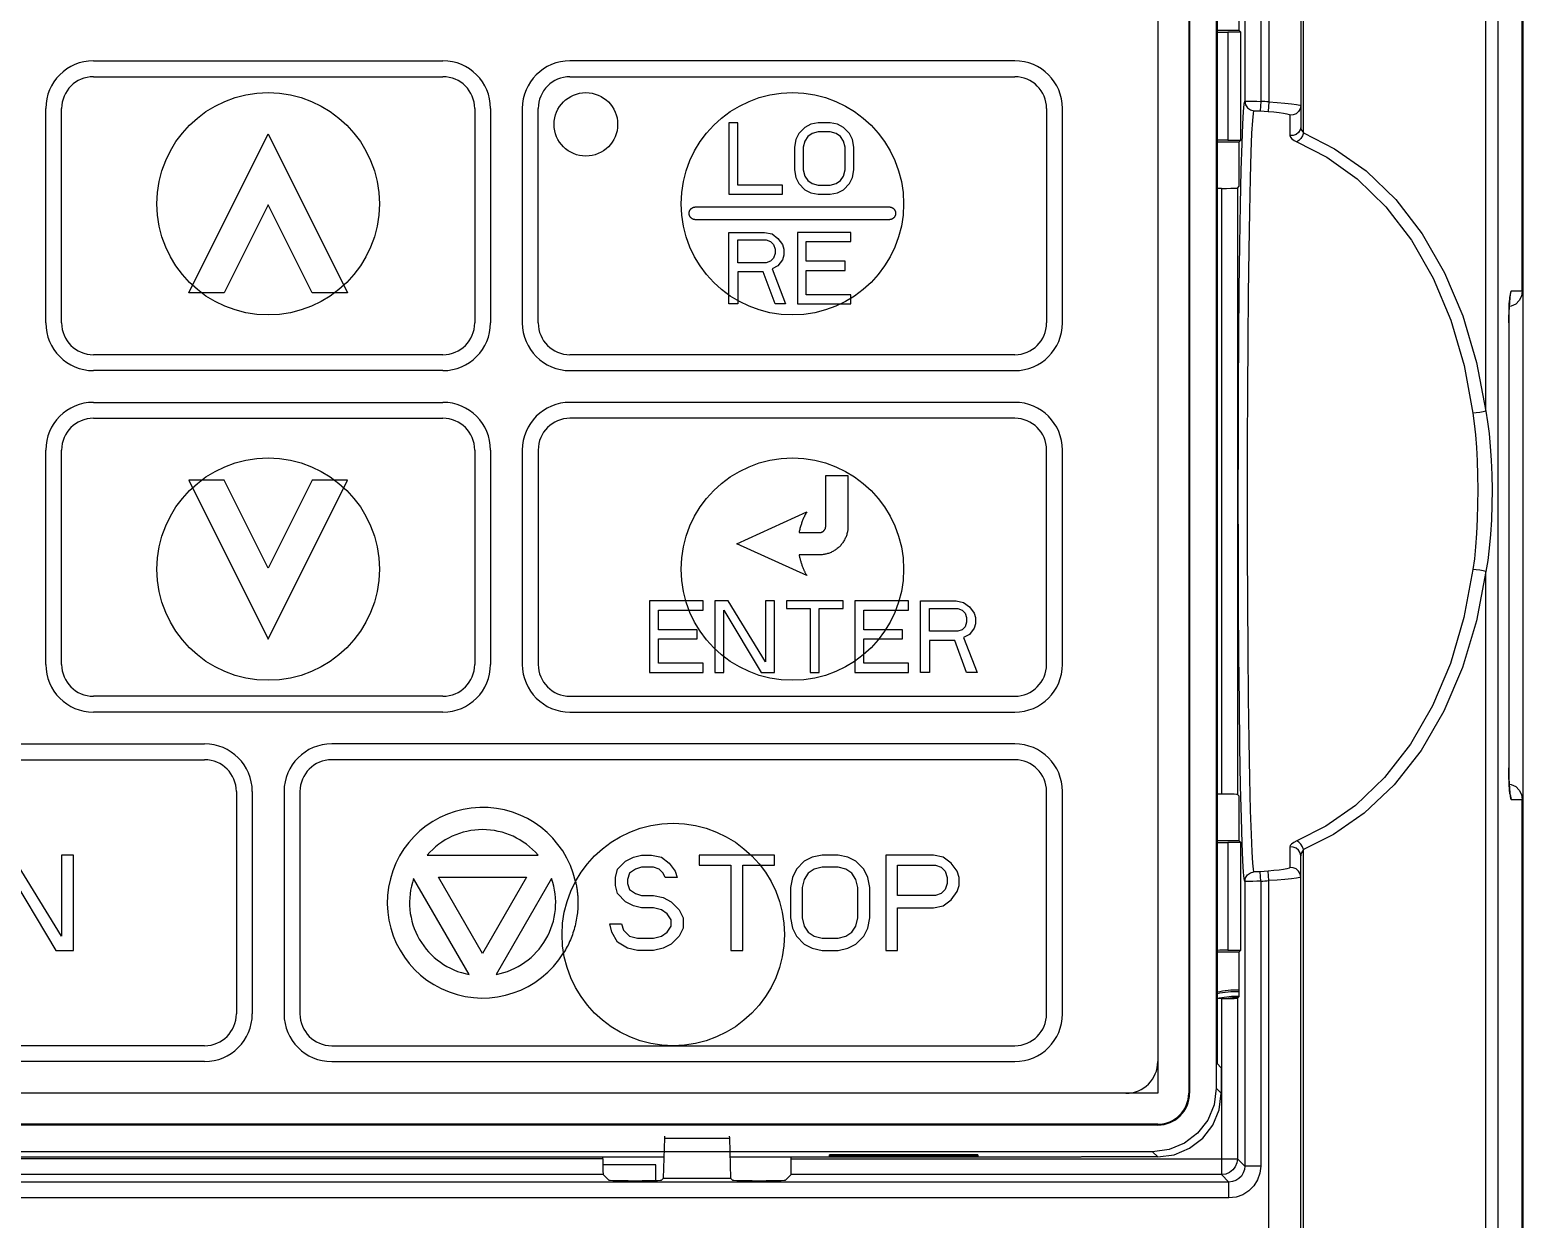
# Model space of a CAD drawing. Header units: inches. Extents: x 187 to 137830, y 99 to 66837.
# Drawn here: x 3068.48 to 3111.72, y 27705.41 to 27739.85 of the extents above; entities that cross this region are included whole.
import ezdxf

# ---------------------------------------------------------------- set-up
doc = ezdxf.new("R2010")
doc.units = ezdxf.units.IN
doc.header["$MEASUREMENT"] = 0
doc.layers.add('ALL_CURVE', color=7, linetype='Continuous')

msp = doc.modelspace()

# ---------------------------------------------------------------- linework, layer by layer
at = {"color": 7, "linetype": 'Continuous'}
for p, q in [((3111.698, 27732.282), (3111.698, 27788.441)), ((3111.722, 27584.162), (3111.722, 27788.441)), ((3101.142, 27788.172), (3101.142, 27709.052)), ((3102.038, 27788.172), (3102.038, 27709.052)), ((3102.062, 27788.172), (3102.062, 27709.052)), ((3102.834, 27788.025), (3102.834, 27709.2)), ((3103.664, 27788.126), (3103.664, 27737.782)), ((3104.124, 27788.126), (3104.123, 27737.778)), ((3104.362, 27788.126), (3104.362, 27737.761)), ((3105.282, 27788.126), (3105.282, 27737.043)), ((3105.366, 27736.864), (3105.366, 27788.097)), ((3110.645, 27728.809), (3110.645, 27780.122)), ((3111.001, 27678.462), (3111.001, 27780.122)), ((3102.86, 27743.151), (3102.86, 27709.913)), ((3103.503, 27739.826), (3103.503, 27741.113)), ((3103.503, 27739.826), (3102.86, 27739.826)), ((3103.172, 27739.778), (3103.172, 27736.654)), ((3103.551, 27739.778), (3103.172, 27739.778)), ((3103.503, 27739.826), (3103.551, 27739.778)), ((3103.551, 27736.654), (3103.551, 27739.778)), ((3104.124, 27737.778), (3104.107, 27737.503)), ((3104.362, 27737.761), (3104.339, 27737.486)), ((3104.968, 27737.383), (3104.968, 27736.786)), ((3102.86, 27736.606), (3103.503, 27736.606)), ((3103.172, 27736.654), (3103.551, 27736.654)), ((3103.503, 27736.606), (3103.551, 27736.654)), ((3103.503, 27735.319), (3103.503, 27736.606)), ((3102.99, 27735.258), (3102.86, 27735.258)), ((3102.99, 27735.258), (3102.99, 27717.714)), ((3103.45, 27735.266), (3103.503, 27735.319)), ((3103.45, 27735.266), (3103.45, 27717.706)), ((3111.722, 27733.202), (3111.698, 27733.201)), ((3111.698, 27732.282), (3111.373, 27732.282)), ((3111.324, 27731.964), (3111.317, 27731.82)), ((3111.308, 27731.362), (3111.308, 27718.482)), ((3111.309, 27731.362), (3111.308, 27731.362)), ((3111.309, 27731.362), (3111.309, 27718.482)), ((3110.645, 27678.462), (3110.645, 27724.163)), ((3111.309, 27718.482), (3111.308, 27718.482)), ((3102.99, 27717.714), (3102.86, 27717.714)), ((3103.45, 27717.706), (3103.425, 27717.709)), ((3103.503, 27717.653), (3103.45, 27717.706)), ((3111.317, 27718.022), (3111.324, 27717.88)), ((3103.503, 27716.366), (3103.503, 27717.653)), ((3111.373, 27717.562), (3111.698, 27717.562)), ((3111.698, 27678.462), (3111.698, 27717.562)), ((3111.722, 27716.642), (3111.698, 27716.643)), ((3103.503, 27716.366), (3102.86, 27716.366)), ((3103.172, 27716.318), (3103.172, 27713.194)), ((3103.551, 27716.318), (3103.172, 27716.318)), ((3103.503, 27716.366), (3103.551, 27716.318)), ((3103.551, 27713.194), (3103.551, 27716.318)), ((3104.968, 27716.187), (3104.968, 27715.589)), ((3105.366, 27678.462), (3105.366, 27716.109)), ((3105.282, 27678.462), (3105.282, 27715.929)), ((3103.664, 27715.19), (3103.664, 27706.944)), ((3104.124, 27715.194), (3104.107, 27715.47)), ((3104.123, 27715.194), (3104.124, 27706.944)), ((3104.362, 27715.211), (3104.339, 27715.486)), ((3104.362, 27678.036), (3104.362, 27715.211)), ((3102.86, 27713.146), (3103.503, 27713.146)), ((3103.172, 27713.194), (3103.551, 27713.194)), ((3103.503, 27713.146), (3103.551, 27713.194)), ((3103.503, 27711.859), (3103.503, 27713.146)), ((3102.99, 27711.798), (3102.86, 27711.798)), ((3102.99, 27711.798), (3102.99, 27706.698)), ((3103.45, 27711.806), (3103.503, 27711.859)), ((3103.45, 27711.806), (3103.45, 27707.158)), ((3102.982, 27709.791), (3102.86, 27709.913)), ((3102.982, 27709.791), (3102.982, 27709.052)), ((3102.982, 27709.052), (3102.834, 27709.2)), ((3101.142, 27709.052), (3049.622, 27709.052)), ((3102.038, 27709.052), (3102.062, 27709.052)), ((3101.142, 27708.156), (3049.622, 27708.156)), ((3101.142, 27708.132), (3049.622, 27708.132)), ((3101.142, 27708.132), (3101.142, 27708.156)), ((3100.994, 27707.36), (3049.769, 27707.36)), ((3086.83, 27706.594), (3086.865, 27707.749)), ((3086.865, 27707.749), (3088.738, 27707.749)), ((3088.738, 27707.749), (3088.773, 27706.594)), ((3100.994, 27707.36), (3101.142, 27707.212)), ((3063.915, 27707.215), (3086.849, 27707.215)), ((3085.074, 27707.158), (3065.69, 27707.158)), ((3085.074, 27707.158), (3085.074, 27707.215)), ((3086.606, 27706.982), (3085.075, 27706.982)), ((3086.606, 27706.52), (3086.606, 27706.982)), ((3088.755, 27707.215), (3098.927, 27707.215)), ((3090.53, 27707.158), (3090.53, 27707.215)), ((3090.53, 27707.158), (3103.45, 27707.158)), ((3091.633, 27707.228), (3091.636, 27707.27)), ((3095.931, 27707.228), (3091.633, 27707.228)), ((3095.929, 27707.27), (3091.635, 27707.27)), ((3095.927, 27707.27), (3095.931, 27707.228)), ((3098.931, 27707.212), (3098.931, 27707.215)), ((3101.142, 27707.212), (3098.931, 27707.212)), ((3103.664, 27706.944), (3103.45, 27707.158)), ((3104.124, 27706.944), (3103.664, 27706.944)), ((3103.204, 27706.484), (3046.18, 27706.484)), ((3085.082, 27706.698), (3065.682, 27706.698)), ((3085.254, 27706.526), (3085.082, 27706.698)), ((3085.806, 27706.517), (3086.211, 27706.517)), ((3086.83, 27706.594), (3086.763, 27706.526)), ((3086.83, 27706.594), (3088.773, 27706.594)), ((3088.841, 27706.526), (3088.773, 27706.594)), ((3089.393, 27706.517), (3089.798, 27706.517)), ((3090.522, 27706.698), (3090.35, 27706.526)), ((3102.99, 27706.698), (3090.522, 27706.698)), ((3103.204, 27706.484), (3102.99, 27706.698)), ((3103.204, 27706.025), (3103.204, 27706.484)), ((3103.204, 27706.025), (3046.18, 27706.025))]:
    msp.add_line(p, q, dxfattribs=at)
for points in [[(3102.86, 27739.78), (3102.942, 27739.779), (3103.053, 27739.778), (3103.172, 27739.778)], [(3103.582, 27736.557), (3103.604, 27737.119), (3103.626, 27737.489), (3103.646, 27737.697), (3103.664, 27737.782)], [(3103.664, 27737.782), (3103.681, 27737.784), (3103.728, 27737.784), (3103.801, 27737.784), (3103.896, 27737.783), (3104.006, 27737.781), (3104.123, 27737.778)], [(3103.664, 27737.782), (3103.683, 27737.679), (3103.74, 27737.591), (3103.826, 27737.531), (3103.927, 27737.507)], [(3104.362, 27737.761), (3104.6, 27737.746), (3104.822, 27737.728), (3105.012, 27737.709), (3105.159, 27737.689), (3105.251, 27737.671), (3105.282, 27737.656)], [(3105.282, 27737.656), (3105.266, 27737.564), (3105.22, 27737.482), (3105.149, 27737.421), (3105.062, 27737.386), (3104.968, 27737.383)], [(3103.927, 27715.466), (3103.911, 27715.541), (3103.893, 27715.722), (3103.873, 27716.045), (3103.852, 27716.544), (3103.83, 27717.247), (3103.809, 27718.166), (3103.789, 27719.271), (3103.773, 27720.508), (3103.76, 27721.854), (3103.751, 27723.292), (3103.745, 27724.795), (3103.743, 27726.33), (3103.744, 27727.868), (3103.749, 27729.38), (3103.758, 27730.834), (3103.77, 27732.201), (3103.786, 27733.46), (3103.805, 27734.593), (3103.825, 27735.555), (3103.848, 27736.311), (3103.87, 27736.86), (3103.891, 27737.221), (3103.91, 27737.424), (3103.927, 27737.507)], [(3103.927, 27737.507), (3103.934, 27737.508), (3103.953, 27737.509), (3103.981, 27737.508), (3104.018, 27737.507), (3104.061, 27737.505), (3104.107, 27737.503)], [(3104.107, 27737.503), (3104.223, 27737.495), (3104.339, 27737.486)], [(3104.339, 27737.486), (3104.502, 27737.471), (3104.653, 27737.454), (3104.784, 27737.435), (3104.884, 27737.416), (3104.946, 27737.399), (3104.968, 27737.383)], [(3105.282, 27737.043), (3105.266, 27736.956), (3105.22, 27736.879), (3105.149, 27736.821), (3105.062, 27736.788), (3104.968, 27736.786)], [(3104.968, 27736.786), (3104.983, 27736.741), (3105.028, 27736.694), (3105.094, 27736.649), (3105.173, 27736.611)], [(3105.366, 27736.864), (3105.332, 27736.778), (3105.284, 27736.702), (3105.229, 27736.644), (3105.173, 27736.611)], [(3105.282, 27737.043), (3105.288, 27736.997), (3105.307, 27736.949), (3105.334, 27736.903), (3105.366, 27736.864)], [(3105.366, 27736.864), (3106.262, 27736.407), (3107.172, 27735.764), (3108.034, 27734.934), (3108.799, 27733.944), (3109.449, 27732.814), (3109.976, 27731.564), (3110.375, 27730.22), (3110.645, 27728.809)], [(3103.172, 27736.654), (3103.053, 27736.654), (3102.942, 27736.653), (3102.86, 27736.652)], [(3103.586, 27716.296), (3103.564, 27717.016), (3103.542, 27717.958), (3103.522, 27719.091), (3103.506, 27720.359), (3103.492, 27721.738), (3103.483, 27723.212), (3103.476, 27724.752), (3103.474, 27726.326), (3103.476, 27727.902), (3103.481, 27729.452), (3103.49, 27730.943), (3103.503, 27732.344), (3103.519, 27733.635), (3103.538, 27734.795), (3103.559, 27735.782), (3103.582, 27736.557)], [(3105.173, 27736.611), (3106.038, 27736.165), (3106.916, 27735.538), (3107.749, 27734.728), (3108.487, 27733.763), (3109.115, 27732.66), (3109.624, 27731.44), (3110.01, 27730.129), (3110.27, 27728.753)], [(3102.99, 27735.258), (3103.13, 27735.259), (3103.258, 27735.26), (3103.359, 27735.262), (3103.425, 27735.264), (3103.45, 27735.266)], [(3111.309, 27731.362), (3111.31, 27731.53), (3111.313, 27731.674), (3111.317, 27731.799), (3111.322, 27731.904), (3111.327, 27731.99), (3111.333, 27732.055), (3111.338, 27732.103), (3111.342, 27732.132), (3111.343, 27732.138)], [(3111.698, 27732.282), (3111.675, 27732.14), (3111.61, 27732.012), (3111.508, 27731.91), (3111.38, 27731.845), (3111.318, 27731.835)], [(3111.373, 27732.282), (3111.357, 27732.256), (3111.344, 27732.188), (3111.333, 27732.088), (3111.324, 27731.964)], [(3111.34, 27732.12), (3111.35, 27732.14), (3111.373, 27732.282)], [(3111.317, 27731.82), (3111.312, 27731.668), (3111.309, 27731.514), (3111.308, 27731.362)], [(3110.645, 27728.809), (3110.563, 27728.788), (3110.464, 27728.77), (3110.361, 27728.758), (3110.27, 27728.753)], [(3110.27, 27728.753), (3110.308, 27728.452), (3110.342, 27728.119), (3110.369, 27727.756), (3110.39, 27727.366), (3110.403, 27726.955), (3110.408, 27726.53), (3110.405, 27726.101), (3110.393, 27725.677), (3110.373, 27725.268), (3110.344, 27724.882), (3110.309, 27724.53), (3110.27, 27724.22)], [(3110.645, 27728.809), (3110.694, 27728.501), (3110.737, 27728.16), (3110.772, 27727.787), (3110.799, 27727.388), (3110.816, 27726.967), (3110.822, 27726.531), (3110.818, 27726.092), (3110.803, 27725.657), (3110.776, 27725.237), (3110.74, 27724.842), (3110.695, 27724.481), (3110.645, 27724.163)], [(3110.27, 27724.22), (3110.006, 27722.829), (3109.614, 27721.503), (3109.096, 27720.273), (3108.456, 27719.163), (3107.704, 27718.194), (3106.864, 27717.392), (3106.005, 27716.787), (3105.173, 27716.362)], [(3110.645, 27724.163), (3110.563, 27724.184), (3110.464, 27724.202), (3110.361, 27724.215), (3110.27, 27724.22)], [(3110.645, 27724.163), (3110.372, 27722.737), (3109.966, 27721.379), (3109.429, 27720.118), (3108.767, 27718.98), (3107.988, 27717.987), (3107.117, 27717.164), (3106.228, 27716.545), (3105.366, 27716.109)], [(3111.308, 27718.482), (3111.309, 27718.328), (3111.312, 27718.174), (3111.317, 27718.022)], [(3111.343, 27717.705), (3111.343, 27717.705), (3111.34, 27717.722), (3111.336, 27717.757), (3111.331, 27717.809), (3111.325, 27717.878), (3111.32, 27717.965), (3111.316, 27718.071), (3111.312, 27718.195), (3111.309, 27718.337), (3111.309, 27718.482)], [(3103.425, 27717.709), (3103.359, 27717.711), (3103.258, 27717.713), (3103.13, 27717.714), (3102.99, 27717.714)], [(3111.318, 27718.009), (3111.38, 27718), (3111.508, 27717.934), (3111.61, 27717.832), (3111.675, 27717.704), (3111.698, 27717.562)], [(3111.324, 27717.88), (3111.333, 27717.756), (3111.344, 27717.656), (3111.357, 27717.588), (3111.373, 27717.562)], [(3111.34, 27717.725), (3111.35, 27717.704), (3111.373, 27717.562)], [(3102.86, 27716.32), (3102.942, 27716.319), (3103.053, 27716.318), (3103.172, 27716.318)], [(3103.664, 27715.19), (3103.647, 27715.267), (3103.628, 27715.453), (3103.608, 27715.784), (3103.586, 27716.296)], [(3105.173, 27716.362), (3105.083, 27716.317), (3105.017, 27716.269), (3104.979, 27716.225), (3104.968, 27716.187)], [(3105.282, 27715.929), (3105.266, 27716.016), (3105.22, 27716.094), (3105.149, 27716.152), (3105.062, 27716.184), (3104.968, 27716.187)], [(3105.366, 27716.109), (3105.332, 27716.195), (3105.284, 27716.271), (3105.229, 27716.329), (3105.173, 27716.362)], [(3105.366, 27716.109), (3105.329, 27716.063), (3105.302, 27716.014), (3105.287, 27715.969), (3105.282, 27715.929)], [(3104.968, 27715.589), (3104.946, 27715.574), (3104.884, 27715.556), (3104.784, 27715.537), (3104.654, 27715.519), (3104.502, 27715.501), (3104.339, 27715.486)], [(3105.282, 27715.317), (3105.266, 27715.409), (3105.22, 27715.49), (3105.149, 27715.552), (3105.062, 27715.586), (3104.968, 27715.589)], [(3103.664, 27715.19), (3103.683, 27715.293), (3103.74, 27715.381), (3103.826, 27715.442), (3103.927, 27715.466)], [(3104.123, 27715.194), (3104.006, 27715.192), (3103.896, 27715.19), (3103.801, 27715.188), (3103.728, 27715.188), (3103.681, 27715.189), (3103.664, 27715.19)], [(3104.107, 27715.47), (3104.061, 27715.467), (3104.018, 27715.465), (3103.981, 27715.464), (3103.953, 27715.464), (3103.934, 27715.464), (3103.927, 27715.466)], [(3104.339, 27715.486), (3104.223, 27715.477), (3104.107, 27715.47)], [(3105.282, 27715.317), (3105.251, 27715.301), (3105.159, 27715.283), (3105.012, 27715.264), (3104.822, 27715.244), (3104.6, 27715.226), (3104.362, 27715.211)], [(3103.172, 27713.194), (3103.053, 27713.194), (3102.942, 27713.193), (3102.86, 27713.192)], [(3102.99, 27711.798), (3103.13, 27711.799), (3103.258, 27711.8), (3103.359, 27711.802), (3103.425, 27711.804), (3103.45, 27711.806)], [(3102.834, 27709.2), (3102.771, 27708.722), (3102.587, 27708.279), (3102.295, 27707.899), (3101.915, 27707.607), (3101.472, 27707.423), (3100.994, 27707.36)], [(3101.142, 27707.212), (3101.618, 27707.275), (3102.062, 27707.459), (3102.443, 27707.751), (3102.735, 27708.132), (3102.919, 27708.576), (3102.982, 27709.052)], [(3086.865, 27707.749), (3086.866, 27707.782), (3086.868, 27707.803), (3086.869, 27707.81)], [(3088.734, 27707.81), (3088.736, 27707.803), (3088.737, 27707.782), (3088.738, 27707.749)], [(3085.074, 27707.158), (3085.074, 27707.018), (3085.075, 27706.89), (3085.077, 27706.789), (3085.079, 27706.723), (3085.082, 27706.698)], [(3090.522, 27706.698), (3090.524, 27706.723), (3090.526, 27706.789), (3090.528, 27706.89), (3090.529, 27707.018), (3090.53, 27707.158)], [(3103.45, 27707.158), (3103.434, 27707.039), (3103.388, 27706.928), (3103.315, 27706.833), (3103.22, 27706.76), (3103.109, 27706.714), (3102.99, 27706.698)], [(3103.664, 27706.944), (3103.652, 27706.842), (3103.618, 27706.745), (3103.563, 27706.657), (3103.49, 27706.585), (3103.403, 27706.53), (3103.306, 27706.496), (3103.204, 27706.484)], [(3104.124, 27706.944), (3104.1, 27706.739), (3104.032, 27706.545), (3103.922, 27706.37), (3103.777, 27706.225), (3103.603, 27706.116), (3103.409, 27706.048), (3103.204, 27706.025)], [(3085.806, 27706.517), (3085.637, 27706.517), (3085.485, 27706.519), (3085.363, 27706.521), (3085.283, 27706.523), (3085.254, 27706.526)], [(3086.763, 27706.526), (3086.733, 27706.523), (3086.654, 27706.521), (3086.532, 27706.519), (3086.38, 27706.517), (3086.211, 27706.517)], [(3089.393, 27706.517), (3089.224, 27706.517), (3089.071, 27706.519), (3088.95, 27706.521), (3088.87, 27706.523), (3088.841, 27706.526)], [(3090.35, 27706.526), (3090.32, 27706.523), (3090.241, 27706.521), (3090.119, 27706.519), (3089.967, 27706.517), (3089.798, 27706.517)]]:
    msp.add_lwpolyline(points, dxfattribs=at)
for centre in [(3075.382, 27734.812), (3090.562, 27734.812), (3075.382, 27724.232), (3090.562, 27724.232), (3087.112, 27713.652)]:
    msp.add_circle(centre, 3.22, dxfattribs=at)
for centre, radius, start, end in [((3103.442, 27726.486), 11.313, 85.3353, 86.5455), ((3103.442, 27726.486), 11.313, 273.4545, 274.6647), ((3103.442, 27709.282), 2.76, 88.7312, 102.2094), ((3103.442, 27709.282), 2.714, 88.7097, 102.4205), ((3103.442, 27709.282), 2.576, 88.8043, 101.5913), ((3103.442, 27709.282), 2.535, 89.8165, 96.127), ((3100.222, 27709.972), 0.92, 270, 0), ((3101.142, 27709.052), 0.896, 270, 0), ((3101.142, 27709.052), 0.92, 270, 0)]:
    msp.add_arc(centre, radius, start, end, dxfattribs=at)
at = {"layer": 'ALL_CURVE', "linetype": 'Continuous'}
for p, q in [((3070.322, 27738.952), (3080.442, 27738.952)), ((3097.002, 27738.952), (3084.122, 27738.952)), ((3070.322, 27738.492), (3080.442, 27738.492)), ((3084.122, 27738.492), (3097.002, 27738.492)), ((3068.942, 27731.362), (3068.942, 27737.572)), ((3069.402, 27731.362), (3069.402, 27737.572)), ((3081.362, 27737.572), (3081.362, 27731.362)), ((3081.822, 27737.572), (3081.822, 27731.362)), ((3082.742, 27737.572), (3082.742, 27731.362)), ((3083.202, 27731.362), (3083.202, 27737.572)), ((3097.922, 27737.572), (3097.922, 27731.362)), ((3098.382, 27731.362), (3098.382, 27737.572)), ((3073.082, 27732.236), (3075.382, 27736.836)), ((3075.382, 27736.836), (3077.682, 27732.236)), ((3088.722, 27737.158), (3088.722, 27735.088)), ((3088.981, 27737.158), (3088.722, 27737.158)), ((3088.981, 27735.352), (3088.981, 27737.158)), ((3090.749, 27736.85), (3090.662, 27736.674)), ((3090.921, 27737.026), (3090.749, 27736.85)), ((3091.094, 27737.114), (3090.921, 27737.026)), ((3091.007, 27736.762), (3090.921, 27736.63)), ((3091.137, 27736.85), (3091.007, 27736.762)), ((3091.309, 27737.158), (3091.094, 27737.114)), ((3091.309, 27736.894), (3091.137, 27736.85)), ((3091.654, 27737.158), (3091.309, 27737.158)), ((3091.654, 27736.894), (3091.309, 27736.894)), ((3091.87, 27737.114), (3091.654, 27737.158)), ((3091.827, 27736.85), (3091.654, 27736.894)), ((3091.956, 27736.762), (3091.827, 27736.85)), ((3092.042, 27737.026), (3091.87, 27737.114)), ((3092.042, 27736.63), (3091.956, 27736.762)), ((3092.215, 27736.85), (3092.042, 27737.026)), ((3092.301, 27736.674), (3092.215, 27736.85)), ((3090.662, 27736.674), (3090.619, 27736.454)), ((3090.619, 27736.454), (3090.619, 27735.793)), ((3090.921, 27736.63), (3090.878, 27736.454)), ((3090.878, 27736.454), (3090.878, 27735.793)), ((3092.086, 27736.454), (3092.042, 27736.63)), ((3092.086, 27735.793), (3092.086, 27736.454)), ((3092.344, 27736.454), (3092.301, 27736.674)), ((3092.344, 27735.793), (3092.344, 27736.454)), ((3090.619, 27735.793), (3090.662, 27735.573)), ((3090.662, 27735.573), (3090.749, 27735.397)), ((3090.878, 27735.793), (3090.921, 27735.617)), ((3090.921, 27735.617), (3091.007, 27735.485)), ((3091.007, 27735.485), (3091.137, 27735.397)), ((3091.827, 27735.397), (3091.956, 27735.485)), ((3091.956, 27735.485), (3092.042, 27735.617)), ((3092.042, 27735.617), (3092.086, 27735.793)), ((3092.215, 27735.397), (3092.301, 27735.573)), ((3092.301, 27735.573), (3092.344, 27735.793)), ((3088.722, 27735.088), (3090.274, 27735.088)), ((3090.274, 27735.352), (3088.981, 27735.352)), ((3090.274, 27735.088), (3090.274, 27735.352)), ((3090.749, 27735.397), (3090.921, 27735.22)), ((3090.921, 27735.22), (3091.094, 27735.132)), ((3091.094, 27735.132), (3091.309, 27735.088)), ((3091.137, 27735.397), (3091.309, 27735.352)), ((3091.309, 27735.352), (3091.654, 27735.352)), ((3091.309, 27735.088), (3091.654, 27735.088)), ((3091.654, 27735.352), (3091.827, 27735.397)), ((3091.654, 27735.088), (3091.87, 27735.132)), ((3091.87, 27735.132), (3092.042, 27735.22)), ((3092.042, 27735.22), (3092.215, 27735.397)), ((3075.382, 27734.779), (3074.11, 27732.236)), ((3076.653, 27732.236), (3075.382, 27734.779)), ((3087.756, 27734.72), (3093.368, 27734.72)), ((3093.368, 27734.352), (3087.756, 27734.352)), ((3088.722, 27731.914), (3088.722, 27733.984)), ((3088.722, 27733.984), (3089.757, 27733.984)), ((3088.981, 27733.103), (3088.981, 27733.764)), ((3088.981, 27733.764), (3089.8, 27733.764)), ((3089.757, 27733.984), (3089.972, 27733.94)), ((3089.8, 27733.764), (3089.929, 27733.72)), ((3089.929, 27733.72), (3090.016, 27733.632)), ((3089.972, 27733.94), (3090.145, 27733.808)), ((3090.145, 27733.808), (3090.274, 27733.632)), ((3090.706, 27733.984), (3090.706, 27731.914)), ((3092.258, 27733.984), (3090.706, 27733.984)), ((3090.964, 27733.147), (3090.964, 27733.72)), ((3090.964, 27733.72), (3092.258, 27733.72)), ((3092.258, 27733.72), (3092.258, 27733.984)), ((3090.016, 27733.632), (3090.059, 27733.5)), ((3090.059, 27733.368), (3090.016, 27733.235)), ((3090.059, 27733.5), (3090.059, 27733.368)), ((3090.274, 27733.632), (3090.317, 27733.5)), ((3090.317, 27733.324), (3090.274, 27733.191)), ((3090.317, 27733.5), (3090.317, 27733.324)), ((3089.8, 27733.103), (3088.981, 27733.103)), ((3088.981, 27732.839), (3088.981, 27731.914)), ((3089.714, 27732.839), (3088.981, 27732.839)), ((3090.059, 27731.914), (3089.714, 27732.839)), ((3089.929, 27733.147), (3089.8, 27733.103)), ((3090.016, 27733.235), (3089.929, 27733.147)), ((3090.145, 27733.015), (3089.972, 27732.927)), ((3089.972, 27732.927), (3090.361, 27731.914)), ((3090.274, 27733.191), (3090.145, 27733.015)), ((3092.086, 27733.147), (3090.964, 27733.147)), ((3090.964, 27732.178), (3090.964, 27732.883)), ((3090.964, 27732.883), (3092.086, 27732.883)), ((3092.086, 27732.883), (3092.086, 27733.147)), ((3074.11, 27732.236), (3073.082, 27732.236)), ((3077.682, 27732.236), (3076.653, 27732.236)), ((3092.258, 27732.178), (3090.964, 27732.178)), ((3092.258, 27731.914), (3092.258, 27732.178)), ((3088.981, 27731.914), (3088.722, 27731.914)), ((3090.361, 27731.914), (3090.059, 27731.914)), ((3090.706, 27731.914), (3092.258, 27731.914)), ((3080.442, 27730.442), (3070.322, 27730.442)), ((3097.002, 27730.442), (3084.122, 27730.442)), ((3080.442, 27729.982), (3070.322, 27729.982)), ((3084.122, 27729.982), (3097.002, 27729.982)), ((3070.322, 27729.062), (3080.442, 27729.062)), ((3097.002, 27729.062), (3084.122, 27729.062)), ((3070.322, 27728.602), (3080.442, 27728.602)), ((3097.002, 27728.602), (3084.122, 27728.602)), ((3068.942, 27721.472), (3068.942, 27727.682)), ((3069.402, 27721.472), (3069.402, 27727.682)), ((3081.362, 27727.682), (3081.362, 27721.472)), ((3081.822, 27727.682), (3081.822, 27721.472)), ((3082.742, 27727.682), (3082.742, 27721.472)), ((3083.202, 27727.682), (3083.202, 27721.472)), ((3097.922, 27721.472), (3097.922, 27727.682)), ((3098.382, 27721.472), (3098.382, 27727.682)), ((3073.082, 27726.808), (3075.382, 27722.208)), ((3074.11, 27726.808), (3073.082, 27726.808)), ((3075.382, 27724.265), (3074.11, 27726.808)), ((3076.653, 27726.808), (3075.382, 27724.265)), ((3075.382, 27722.208), (3077.682, 27726.808)), ((3077.682, 27726.808), (3076.653, 27726.808)), ((3091.528, 27725.474), (3091.528, 27726.946)), ((3091.528, 27726.946), (3092.172, 27726.946)), ((3092.172, 27726.946), (3092.172, 27725.474)), ((3088.952, 27724.968), (3090.976, 27725.888)), ((3090.758, 27725.29), (3091.344, 27725.29)), ((3090.976, 27724.048), (3088.952, 27724.968)), ((3091.344, 27724.646), (3090.758, 27724.646)), ((3086.422, 27723.312), (3086.422, 27721.242)), ((3087.974, 27723.312), (3086.422, 27723.312)), ((3086.681, 27722.475), (3086.681, 27723.048)), ((3086.681, 27723.048), (3087.974, 27723.048)), ((3087.974, 27723.048), (3087.974, 27723.312)), ((3088.319, 27723.312), (3088.319, 27721.242)), ((3088.707, 27723.312), (3088.319, 27723.312)), ((3088.578, 27721.242), (3088.578, 27723.048)), ((3088.578, 27723.048), (3089.656, 27721.242)), ((3089.786, 27721.551), (3088.707, 27723.312)), ((3089.786, 27723.312), (3089.786, 27721.551)), ((3090.044, 27723.312), (3089.786, 27723.312)), ((3090.044, 27721.242), (3090.044, 27723.312)), ((3090.389, 27723.312), (3090.389, 27723.092)), ((3092.028, 27723.312), (3090.389, 27723.312)), ((3090.389, 27723.092), (3091.079, 27723.092)), ((3091.079, 27723.092), (3091.079, 27721.242)), ((3091.338, 27721.242), (3091.338, 27723.092)), ((3091.338, 27723.092), (3092.028, 27723.092)), ((3092.028, 27723.092), (3092.028, 27723.312)), ((3092.373, 27723.312), (3092.373, 27721.242)), ((3093.926, 27723.312), (3092.373, 27723.312)), ((3092.632, 27722.475), (3092.632, 27723.048)), ((3092.632, 27723.048), (3093.926, 27723.048)), ((3093.926, 27723.048), (3093.926, 27723.312)), ((3094.271, 27721.242), (3094.271, 27723.312)), ((3094.271, 27723.312), (3095.306, 27723.312)), ((3094.529, 27722.431), (3094.529, 27723.092)), ((3094.529, 27723.092), (3095.349, 27723.092)), ((3095.306, 27723.312), (3095.521, 27723.268)), ((3095.349, 27723.092), (3095.478, 27723.048)), ((3095.478, 27723.048), (3095.564, 27722.96)), ((3095.521, 27723.268), (3095.694, 27723.136)), ((3095.564, 27722.96), (3095.607, 27722.828)), ((3095.694, 27723.136), (3095.823, 27722.96)), ((3095.823, 27722.96), (3095.866, 27722.828)), ((3087.802, 27722.475), (3086.681, 27722.475)), ((3087.802, 27722.211), (3087.802, 27722.475)), ((3093.753, 27722.475), (3092.632, 27722.475)), ((3093.753, 27722.211), (3093.753, 27722.475)), ((3095.478, 27722.475), (3095.349, 27722.431)), ((3095.564, 27722.563), (3095.478, 27722.475)), ((3095.607, 27722.696), (3095.564, 27722.563)), ((3095.607, 27722.828), (3095.607, 27722.696)), ((3095.823, 27722.519), (3095.694, 27722.343)), ((3095.866, 27722.652), (3095.823, 27722.519)), ((3095.866, 27722.828), (3095.866, 27722.652)), ((3086.681, 27721.506), (3086.681, 27722.211)), ((3086.681, 27722.211), (3087.802, 27722.211)), ((3092.632, 27721.506), (3092.632, 27722.211)), ((3092.632, 27722.211), (3093.753, 27722.211)), ((3095.349, 27722.431), (3094.529, 27722.431)), ((3094.529, 27722.167), (3094.529, 27721.242)), ((3095.262, 27722.167), (3094.529, 27722.167)), ((3095.607, 27721.242), (3095.262, 27722.167)), ((3095.694, 27722.343), (3095.521, 27722.255)), ((3095.521, 27722.255), (3095.909, 27721.242)), ((3086.422, 27721.242), (3087.974, 27721.242)), ((3087.974, 27721.506), (3086.681, 27721.506)), ((3087.974, 27721.242), (3087.974, 27721.506)), ((3088.319, 27721.242), (3088.578, 27721.242)), ((3089.656, 27721.242), (3090.044, 27721.242)), ((3091.079, 27721.242), (3091.338, 27721.242)), ((3092.373, 27721.242), (3093.926, 27721.242)), ((3093.926, 27721.506), (3092.632, 27721.506)), ((3093.926, 27721.242), (3093.926, 27721.506)), ((3094.529, 27721.242), (3094.271, 27721.242)), ((3095.909, 27721.242), (3095.607, 27721.242)), ((3080.442, 27720.552), (3070.322, 27720.552)), ((3084.122, 27720.552), (3097.002, 27720.552)), ((3080.442, 27720.092), (3070.322, 27720.092)), ((3084.122, 27720.092), (3097.002, 27720.092)), ((3053.762, 27719.172), (3073.542, 27719.172)), ((3097.002, 27719.172), (3077.222, 27719.172)), ((3053.762, 27718.712), (3073.542, 27718.712)), ((3097.002, 27718.712), (3077.222, 27718.712)), ((3074.462, 27717.792), (3074.462, 27711.352)), ((3074.922, 27717.792), (3074.922, 27711.352)), ((3075.842, 27717.792), (3075.842, 27711.352)), ((3076.302, 27717.792), (3076.302, 27711.352)), ((3097.922, 27711.352), (3097.922, 27717.792)), ((3098.382, 27711.352), (3098.382, 27717.792)), ((3067.792, 27715.6), (3069.229, 27713.192)), ((3069.402, 27713.603), (3067.964, 27715.952)), ((3069.402, 27715.952), (3069.402, 27713.603)), ((3069.747, 27715.952), (3069.402, 27715.952)), ((3069.747, 27713.192), (3069.747, 27715.952)), ((3079.988, 27715.952), (3083.196, 27715.952)), ((3085.502, 27715.541), (3085.732, 27715.776)), ((3085.732, 27715.776), (3085.962, 27715.893)), ((3085.962, 27715.893), (3086.192, 27715.952)), ((3086.192, 27715.6), (3086.019, 27715.541)), ((3086.192, 27715.952), (3086.479, 27715.952)), ((3086.537, 27715.6), (3086.192, 27715.6)), ((3086.479, 27715.952), (3086.767, 27715.893)), ((3086.709, 27715.541), (3086.537, 27715.6)), ((3086.767, 27715.893), (3086.997, 27715.717)), ((3086.997, 27715.717), (3087.169, 27715.482)), ((3087.859, 27715.952), (3087.859, 27715.659)), ((3090.044, 27715.952), (3087.859, 27715.952)), ((3087.859, 27715.659), (3088.779, 27715.659)), ((3088.779, 27715.659), (3088.779, 27713.192)), ((3089.124, 27713.192), (3089.124, 27715.659)), ((3089.124, 27715.659), (3090.044, 27715.659)), ((3090.044, 27715.659), (3090.044, 27715.952)), ((3090.907, 27715.776), (3090.677, 27715.541)), ((3091.137, 27715.893), (3090.907, 27715.776)), ((3091.424, 27715.952), (3091.137, 27715.893)), ((3091.424, 27715.6), (3091.194, 27715.541)), ((3091.884, 27715.952), (3091.424, 27715.952)), ((3091.884, 27715.6), (3091.424, 27715.6)), ((3092.172, 27715.893), (3091.884, 27715.952)), ((3092.114, 27715.541), (3091.884, 27715.6)), ((3092.402, 27715.776), (3092.172, 27715.893)), ((3092.632, 27715.541), (3092.402, 27715.776)), ((3093.264, 27715.952), (3093.264, 27713.192)), ((3094.644, 27715.952), (3093.264, 27715.952)), ((3093.609, 27714.778), (3093.609, 27715.659)), ((3093.609, 27715.659), (3094.702, 27715.659)), ((3094.932, 27715.893), (3094.644, 27715.952)), ((3094.702, 27715.659), (3094.874, 27715.6)), ((3094.874, 27715.6), (3094.989, 27715.482)), ((3095.162, 27715.717), (3094.932, 27715.893)), ((3095.334, 27715.482), (3095.162, 27715.717)), ((3081.199, 27712.493), (3079.595, 27715.271)), ((3081.592, 27713.1), (3080.317, 27715.308)), ((3080.317, 27715.308), (3082.867, 27715.308)), ((3082.867, 27715.308), (3081.592, 27713.1)), ((3083.589, 27715.271), (3081.985, 27712.493)), ((3085.444, 27715.306), (3085.502, 27715.541)), ((3085.444, 27715.071), (3085.444, 27715.306)), ((3085.847, 27715.424), (3085.789, 27715.248)), ((3085.789, 27715.248), (3085.789, 27715.13)), ((3085.789, 27715.13), (3085.847, 27714.954)), ((3086.019, 27715.541), (3085.847, 27715.424)), ((3086.824, 27715.424), (3086.709, 27715.541)), ((3086.882, 27715.306), (3086.824, 27715.424)), ((3087.227, 27715.306), (3086.882, 27715.306)), ((3087.169, 27715.482), (3087.227, 27715.306)), ((3090.562, 27715.306), (3090.504, 27715.013)), ((3090.677, 27715.541), (3090.562, 27715.306)), ((3090.907, 27715.248), (3090.849, 27715.013)), ((3091.022, 27715.424), (3090.907, 27715.248)), ((3091.194, 27715.541), (3091.022, 27715.424)), ((3092.287, 27715.424), (3092.114, 27715.541)), ((3092.402, 27715.248), (3092.287, 27715.424)), ((3092.459, 27715.013), (3092.402, 27715.248)), ((3092.747, 27715.306), (3092.632, 27715.541)), ((3092.804, 27715.013), (3092.747, 27715.306)), ((3094.989, 27715.482), (3095.047, 27715.306)), ((3095.047, 27715.13), (3094.989, 27714.954)), ((3095.047, 27715.306), (3095.047, 27715.13)), ((3095.392, 27715.306), (3095.334, 27715.482)), ((3095.392, 27715.071), (3095.392, 27715.306)), ((3085.502, 27714.836), (3085.444, 27715.071)), ((3085.732, 27714.602), (3085.502, 27714.836)), ((3085.847, 27714.954), (3086.019, 27714.836)), ((3086.019, 27714.836), (3086.192, 27714.778)), ((3086.192, 27714.778), (3086.537, 27714.778)), ((3086.537, 27714.778), (3086.824, 27714.719)), ((3086.824, 27714.719), (3087.054, 27714.602)), ((3090.504, 27715.013), (3090.504, 27714.132)), ((3090.849, 27715.013), (3090.849, 27714.132)), ((3092.459, 27714.132), (3092.459, 27715.013)), ((3092.804, 27714.132), (3092.804, 27715.013)), ((3094.702, 27714.778), (3093.609, 27714.778)), ((3094.874, 27714.836), (3094.702, 27714.778)), ((3094.989, 27714.954), (3094.874, 27714.836)), ((3095.162, 27714.66), (3095.334, 27714.895)), ((3095.334, 27714.895), (3095.392, 27715.071)), ((3085.962, 27714.484), (3085.732, 27714.602)), ((3086.192, 27714.425), (3085.962, 27714.484)), ((3086.537, 27714.425), (3086.192, 27714.425)), ((3086.767, 27714.367), (3086.537, 27714.425)), ((3086.939, 27714.249), (3086.767, 27714.367)), ((3087.054, 27714.073), (3086.939, 27714.249)), ((3087.054, 27714.602), (3087.284, 27714.367)), ((3087.284, 27714.367), (3087.399, 27714.132)), ((3093.609, 27713.192), (3093.609, 27714.425)), ((3093.609, 27714.425), (3094.644, 27714.425)), ((3094.644, 27714.425), (3094.932, 27714.484)), ((3094.932, 27714.484), (3095.162, 27714.66)), ((3085.329, 27713.721), (3085.272, 27713.956)), ((3085.272, 27713.956), (3085.617, 27713.956)), ((3085.617, 27713.956), (3085.674, 27713.779)), ((3086.939, 27713.721), (3087.054, 27713.897)), ((3087.054, 27713.897), (3087.054, 27714.073)), ((3087.399, 27713.838), (3087.284, 27713.603)), ((3087.399, 27714.132), (3087.399, 27713.838)), ((3090.504, 27714.132), (3090.562, 27713.838)), ((3090.562, 27713.838), (3090.677, 27713.603)), ((3090.849, 27714.132), (3090.907, 27713.897)), ((3090.907, 27713.897), (3091.022, 27713.721)), ((3092.287, 27713.721), (3092.402, 27713.897)), ((3092.402, 27713.897), (3092.459, 27714.132)), ((3092.632, 27713.603), (3092.747, 27713.838)), ((3092.747, 27713.838), (3092.804, 27714.132)), ((3085.502, 27713.427), (3085.329, 27713.721)), ((3085.789, 27713.251), (3085.502, 27713.427)), ((3085.674, 27713.779), (3085.847, 27713.603)), ((3085.847, 27713.603), (3086.077, 27713.545)), ((3086.077, 27713.545), (3086.537, 27713.545)), ((3086.537, 27713.545), (3086.767, 27713.603)), ((3086.767, 27713.603), (3086.939, 27713.721)), ((3087.284, 27713.603), (3087.054, 27713.368)), ((3090.677, 27713.603), (3090.907, 27713.368)), ((3091.022, 27713.721), (3091.194, 27713.603)), ((3091.194, 27713.603), (3091.424, 27713.545)), ((3091.424, 27713.545), (3091.884, 27713.545)), ((3091.884, 27713.545), (3092.114, 27713.603)), ((3092.114, 27713.603), (3092.287, 27713.721)), ((3092.402, 27713.368), (3092.632, 27713.603)), ((3069.229, 27713.192), (3069.747, 27713.192)), ((3086.077, 27713.192), (3085.789, 27713.251)), ((3086.537, 27713.192), (3086.077, 27713.192)), ((3086.824, 27713.251), (3086.537, 27713.192)), ((3087.054, 27713.368), (3086.824, 27713.251)), ((3088.779, 27713.192), (3089.124, 27713.192)), ((3090.907, 27713.368), (3091.137, 27713.251)), ((3091.137, 27713.251), (3091.424, 27713.192)), ((3091.424, 27713.192), (3091.884, 27713.192)), ((3091.884, 27713.192), (3092.172, 27713.251)), ((3092.172, 27713.251), (3092.402, 27713.368)), ((3093.264, 27713.192), (3093.609, 27713.192)), ((3073.542, 27710.432), (3053.762, 27710.432)), ((3077.222, 27710.432), (3097.002, 27710.432)), ((3073.542, 27709.972), (3053.762, 27709.972)), ((3077.222, 27709.972), (3097.002, 27709.972))]:
    msp.add_line(p, q, dxfattribs=at)
for points in [[(3087.756, 27734.352), (3087.748, 27734.352), (3087.741, 27734.353), (3087.733, 27734.354), (3087.726, 27734.355), (3087.718, 27734.356), (3087.711, 27734.358), (3087.704, 27734.36), (3087.697, 27734.362), (3087.69, 27734.364), (3087.683, 27734.367), (3087.676, 27734.37), (3087.67, 27734.373), (3087.664, 27734.377), (3087.657, 27734.381), (3087.651, 27734.385), (3087.646, 27734.389), (3087.64, 27734.393), (3087.635, 27734.398), (3087.629, 27734.403), (3087.624, 27734.407), (3087.62, 27734.413), (3087.615, 27734.418), (3087.611, 27734.423), (3087.607, 27734.429), (3087.603, 27734.434), (3087.599, 27734.44), (3087.596, 27734.446), (3087.592, 27734.452), (3087.589, 27734.458), (3087.587, 27734.464), (3087.584, 27734.47), (3087.582, 27734.476), (3087.58, 27734.482), (3087.578, 27734.488), (3087.577, 27734.494), (3087.575, 27734.5), (3087.574, 27734.508), (3087.573, 27734.515), (3087.572, 27734.522), (3087.572, 27734.529), (3087.572, 27734.536), (3087.572, 27734.543), (3087.572, 27734.55), (3087.573, 27734.556), (3087.574, 27734.563), (3087.575, 27734.569), (3087.576, 27734.576), (3087.578, 27734.582), (3087.579, 27734.588), (3087.581, 27734.594), (3087.583, 27734.6), (3087.586, 27734.606), (3087.588, 27734.612), (3087.591, 27734.617), (3087.594, 27734.623), (3087.596, 27734.628), (3087.6, 27734.635), (3087.605, 27734.641), (3087.609, 27734.647), (3087.614, 27734.653), (3087.619, 27734.659), (3087.624, 27734.665), (3087.629, 27734.67), (3087.635, 27734.675), (3087.64, 27734.679), (3087.645, 27734.683), (3087.65, 27734.686), (3087.655, 27734.69), (3087.66, 27734.693), (3087.665, 27734.696), (3087.671, 27734.699), (3087.677, 27734.702), (3087.682, 27734.705), (3087.688, 27734.707), (3087.693, 27734.709), (3087.699, 27734.711), (3087.704, 27734.713), (3087.709, 27734.714), (3087.715, 27734.716), (3087.72, 27734.717), (3087.726, 27734.718), (3087.732, 27734.719), (3087.738, 27734.719), (3087.744, 27734.72), (3087.75, 27734.72), (3087.756, 27734.72)], [(3093.368, 27734.72), (3093.373, 27734.72), (3093.378, 27734.72), (3093.384, 27734.72), (3093.389, 27734.719), (3093.396, 27734.718), (3093.403, 27734.717), (3093.409, 27734.715), (3093.416, 27734.714), (3093.423, 27734.712), (3093.429, 27734.71), (3093.436, 27734.707), (3093.442, 27734.705), (3093.448, 27734.702), (3093.454, 27734.699), (3093.461, 27734.695), (3093.467, 27734.691), (3093.473, 27734.688), (3093.478, 27734.683), (3093.484, 27734.679), (3093.49, 27734.674), (3093.495, 27734.669), (3093.5, 27734.664), (3093.505, 27734.659), (3093.509, 27734.654), (3093.514, 27734.648), (3093.518, 27734.643), (3093.522, 27734.637), (3093.525, 27734.631), (3093.529, 27734.625), (3093.532, 27734.619), (3093.535, 27734.613), (3093.538, 27734.607), (3093.54, 27734.601), (3093.542, 27734.594), (3093.545, 27734.588), (3093.546, 27734.581), (3093.548, 27734.574), (3093.549, 27734.568), (3093.55, 27734.561), (3093.551, 27734.554), (3093.552, 27734.547), (3093.552, 27734.54), (3093.552, 27734.533), (3093.552, 27734.527), (3093.551, 27734.52), (3093.55, 27734.513), (3093.549, 27734.506), (3093.548, 27734.499), (3093.547, 27734.493), (3093.545, 27734.486), (3093.543, 27734.48), (3093.541, 27734.473), (3093.538, 27734.467), (3093.536, 27734.461), (3093.533, 27734.455), (3093.53, 27734.449), (3093.526, 27734.443), (3093.523, 27734.437), (3093.519, 27734.431), (3093.515, 27734.426), (3093.511, 27734.42), (3093.506, 27734.415), (3093.502, 27734.41), (3093.497, 27734.405), (3093.492, 27734.401), (3093.487, 27734.396), (3093.482, 27734.392), (3093.476, 27734.388), (3093.471, 27734.384), (3093.465, 27734.38), (3093.459, 27734.377), (3093.453, 27734.373), (3093.447, 27734.37), (3093.44, 27734.367), (3093.433, 27734.364), (3093.426, 27734.362), (3093.419, 27734.36), (3093.412, 27734.358), (3093.405, 27734.356), (3093.398, 27734.355), (3093.39, 27734.354), (3093.383, 27734.353), (3093.375, 27734.352), (3093.368, 27734.352)], [(3090.976, 27725.888), (3090.962, 27725.864), (3090.949, 27725.84), (3090.936, 27725.815), (3090.923, 27725.791), (3090.911, 27725.766), (3090.9, 27725.741), (3090.888, 27725.717), (3090.878, 27725.692), (3090.867, 27725.667), (3090.857, 27725.643), (3090.848, 27725.618), (3090.839, 27725.593), (3090.83, 27725.568), (3090.822, 27725.544), (3090.814, 27725.519), (3090.806, 27725.494), (3090.798, 27725.465), (3090.79, 27725.436), (3090.782, 27725.407), (3090.776, 27725.378), (3090.769, 27725.349), (3090.763, 27725.319), (3090.758, 27725.29)], [(3092.172, 27725.474), (3092.171, 27725.45), (3092.17, 27725.426), (3092.169, 27725.402), (3092.166, 27725.378), (3092.163, 27725.355), (3092.159, 27725.331), (3092.155, 27725.308), (3092.149, 27725.281), (3092.142, 27725.254), (3092.134, 27725.227), (3092.126, 27725.201), (3092.116, 27725.175), (3092.106, 27725.15), (3092.095, 27725.125), (3092.083, 27725.1), (3092.07, 27725.076), (3092.056, 27725.052), (3092.042, 27725.029), (3092.027, 27725.006), (3092.011, 27724.984), (3091.995, 27724.963), (3091.978, 27724.942), (3091.96, 27724.921), (3091.942, 27724.902), (3091.923, 27724.882), (3091.903, 27724.864), (3091.883, 27724.846), (3091.863, 27724.829), (3091.842, 27724.813), (3091.82, 27724.797), (3091.798, 27724.782), (3091.775, 27724.768), (3091.752, 27724.754), (3091.729, 27724.741), (3091.705, 27724.729), (3091.681, 27724.718), (3091.657, 27724.708), (3091.632, 27724.698), (3091.607, 27724.689), (3091.582, 27724.681), (3091.556, 27724.674), (3091.53, 27724.667), (3091.504, 27724.662), (3091.478, 27724.657), (3091.451, 27724.653), (3091.425, 27724.65), (3091.398, 27724.648), (3091.371, 27724.647), (3091.344, 27724.646)], [(3091.344, 27725.29), (3091.35, 27725.29), (3091.356, 27725.291), (3091.361, 27725.291), (3091.367, 27725.292), (3091.373, 27725.293), (3091.379, 27725.294), (3091.385, 27725.295), (3091.391, 27725.296), (3091.396, 27725.298), (3091.402, 27725.3), (3091.408, 27725.302), (3091.413, 27725.304), (3091.419, 27725.306), (3091.424, 27725.309), (3091.429, 27725.311), (3091.435, 27725.314), (3091.44, 27725.317), (3091.445, 27725.32), (3091.45, 27725.324), (3091.455, 27725.327), (3091.46, 27725.331), (3091.464, 27725.335), (3091.469, 27725.339), (3091.473, 27725.343), (3091.477, 27725.348), (3091.481, 27725.352), (3091.485, 27725.357), (3091.489, 27725.361), (3091.493, 27725.366), (3091.496, 27725.371), (3091.5, 27725.376), (3091.503, 27725.382), (3091.506, 27725.387), (3091.509, 27725.392), (3091.511, 27725.398), (3091.514, 27725.403), (3091.516, 27725.409), (3091.518, 27725.415), (3091.52, 27725.42), (3091.521, 27725.426), (3091.523, 27725.432), (3091.524, 27725.438), (3091.525, 27725.444), (3091.526, 27725.45), (3091.527, 27725.456), (3091.527, 27725.462), (3091.528, 27725.468), (3091.528, 27725.474)], [(3090.758, 27724.646), (3090.762, 27724.622), (3090.767, 27724.598), (3090.772, 27724.575), (3090.777, 27724.551), (3090.783, 27724.528), (3090.789, 27724.504), (3090.795, 27724.481), (3090.802, 27724.458), (3090.808, 27724.434), (3090.816, 27724.411), (3090.823, 27724.389), (3090.831, 27724.366), (3090.839, 27724.343), (3090.847, 27724.321), (3090.856, 27724.298), (3090.864, 27724.276), (3090.874, 27724.254), (3090.883, 27724.232)], [(3090.883, 27724.232), (3090.89, 27724.216), (3090.897, 27724.201), (3090.904, 27724.185), (3090.912, 27724.17), (3090.919, 27724.154), (3090.927, 27724.139), (3090.935, 27724.123), (3090.943, 27724.108), (3090.951, 27724.093), (3090.959, 27724.078), (3090.967, 27724.063), (3090.976, 27724.048)], [(3084.282, 27715.189), (3084.289, 27715.158), (3084.296, 27715.127), (3084.302, 27715.096), (3084.307, 27715.065), (3084.313, 27715.035), (3084.318, 27715.004), (3084.322, 27714.974), (3084.327, 27714.944), (3084.331, 27714.915), (3084.334, 27714.885), (3084.337, 27714.856), (3084.34, 27714.826), (3084.343, 27714.797), (3084.345, 27714.769), (3084.347, 27714.735), (3084.349, 27714.702), (3084.35, 27714.669), (3084.351, 27714.637), (3084.352, 27714.604), (3084.352, 27714.572)], [(3084.352, 27714.572), (3084.351, 27714.522), (3084.35, 27714.473), (3084.348, 27714.423), (3084.345, 27714.374), (3084.341, 27714.324), (3084.336, 27714.275), (3084.33, 27714.227), (3084.324, 27714.178), (3084.315, 27714.123), (3084.305, 27714.068), (3084.295, 27714.014), (3084.283, 27713.96), (3084.27, 27713.906), (3084.256, 27713.853), (3084.242, 27713.8), (3084.226, 27713.748), (3084.209, 27713.696), (3084.191, 27713.644), (3084.172, 27713.593), (3084.153, 27713.543), (3084.132, 27713.493), (3084.111, 27713.444), (3084.088, 27713.395), (3084.065, 27713.347), (3084.041, 27713.3), (3084.016, 27713.253), (3083.99, 27713.207), (3083.964, 27713.161), (3083.937, 27713.116)]]:
    msp.add_lwpolyline(points, dxfattribs=at)
msp.add_circle((3084.582, 27737.112), 0.92, dxfattribs=at)
for centre, radius, start, end in [((3070.322, 27737.572), 1.38, 90, 180), ((3080.442, 27737.572), 1.38, 0, 90), ((3084.122, 27737.572), 1.38, 90, 180), ((3097.002, 27737.572), 1.38, 0, 90), ((3070.322, 27737.572), 0.92, 90, 180), ((3080.442, 27737.572), 0.92, 0, 90), ((3084.122, 27737.572), 0.92, 90, 180), ((3097.002, 27737.572), 0.92, 0, 90), ((3070.322, 27731.362), 1.38, 180, 270), ((3070.322, 27731.362), 0.92, 180, 270), ((3080.442, 27731.362), 1.38, 270, 0), ((3080.442, 27731.362), 0.92, 270, 0), ((3084.122, 27731.362), 1.38, 180, 270), ((3084.122, 27731.362), 0.92, 180, 270), ((3097.002, 27731.362), 1.38, 270, 0), ((3097.002, 27731.362), 0.92, 270, 0), ((3070.322, 27727.682), 1.38, 90, 180), ((3080.442, 27727.682), 1.38, 0, 90), ((3084.122, 27727.682), 1.38, 90, 180), ((3097.002, 27727.682), 1.38, 0, 90), ((3070.322, 27727.682), 0.92, 90, 180), ((3080.442, 27727.682), 0.92, 0, 90), ((3084.122, 27727.682), 0.92, 90, 180), ((3097.002, 27727.682), 0.92, 0, 90), ((3070.322, 27721.472), 1.38, 180, 270), ((3070.322, 27721.472), 0.92, 180, 270), ((3080.442, 27721.472), 1.38, 270, 0), ((3080.442, 27721.472), 0.92, 270, 0), ((3084.122, 27721.472), 1.38, 180, 270), ((3084.122, 27721.472), 0.92, 180, 270), ((3097.002, 27721.472), 1.38, 270, 0), ((3097.002, 27721.472), 0.92, 270, 0), ((3073.542, 27717.792), 1.38, 0, 90), ((3077.222, 27717.792), 1.38, 90, 180), ((3097.002, 27717.792), 1.38, 0, 90), ((3073.542, 27717.792), 0.92, 0, 90), ((3077.222, 27717.792), 0.92, 90, 180), ((3097.002, 27717.792), 0.92, 0, 90), ((3081.592, 27714.572), 2.76, 12.9078, 328.1675), ((3081.592, 27714.572), 2.116, 40.7057, 139.2943), ((3081.592, 27714.572), 2.116, 160.7057, 259.2943), ((3081.592, 27714.572), 2.116, 280.7057, 19.2943), ((3073.542, 27711.352), 1.38, 270, 0), ((3073.542, 27711.352), 0.92, 270, 0), ((3077.222, 27711.352), 1.38, 180, 270), ((3077.222, 27711.352), 0.92, 180, 270), ((3097.002, 27711.352), 1.38, 270, 0), ((3097.002, 27711.352), 0.92, 270, 0)]:
    msp.add_arc(centre, radius, start, end, dxfattribs=at)

doc.saveas('drawing.dxf')
